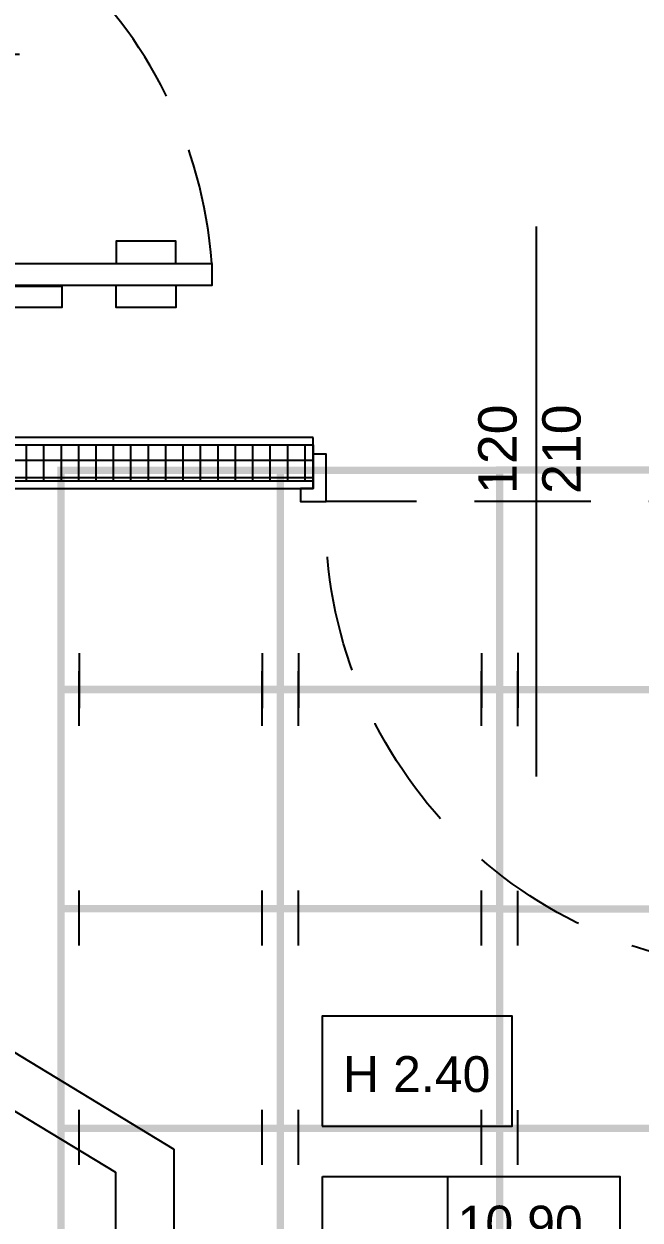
# Model space of a CAD drawing. Header units: millimetres. Extents: x 24747 to 137666, y -34589 to 43444.
# Drawn here: x 111912.2 to 112080.7, y 40584.3 to 40911.4 of the extents above; entities that cross this region are included whole.
import ezdxf

# ---------------------------------------------------------------- set-up
doc = ezdxf.new("R2010")
doc.units = ezdxf.units.MM
doc.header["$LTSCALE"] = 10
for name, pattern in [('ACAD_ISO02W100', [15, 12, -3]), ('CONTINOUS', [0]), ('HIDDEN2', [4.7625, 3.175, -1.5875])]:
    doc.linetypes.add(name, pattern=pattern)
for name, color, linetype in [('MR_MURATURA REI 120', 41, 'Continuous'), ('Pannelli', 7, 'Continuous'), ('X_LINEE SCARICO', 1, 'Continuous'), ('X_MURI', 3, 'Continuous'), ('X_Numerazione camere', 8, 'Continuous'), ('X_quote serramenti interni', 251, 'CONTINOUS'), ('X_Serramenti Int', 1, 'Continuous')]:
    doc.layers.add(name, color=color, linetype=linetype)
doc.styles.add('nomi', font='arial.ttf')

# ---------------------------------------------------------------- blocks, each defined once
blk = doc.blocks.new('porta 120 metallica')
blk.add_line((66, 71.65), (66, -78.72))
at = {"linetype": 'ByBlock'}
for p, q in [((0.09, -10.75), (0.09, -1.73)), ((-4.42, -6.24), (3.42, -6.24))]:
    blk.add_line(p, q, dxfattribs=at)
at = {"color": 5, "linetype": 'HIDDEN2'}
blk.add_line((3.5, -3.53), (123.5, -3.53), dxfattribs=at)
at = {"linetype": 'ByBlock'}
for points in [[(-3.5, 0), (-3.5, -3.53), (3.5, -3.53), (3.5, 9.47), (0, 9.47), (0, 0)], [(123.5, -3.53), (123.5, 9.47), (127, 9.47), (127, 0), (130.5, 0), (130.5, -3.53)], [(8.79, -12.27), (8.79, -131.24), (3.49, -131.24), (3.49, -131.24), (2.79, -131.24), (2.79, -6.24), (3.49, -6.24), (3.49, -12.27)]]:
    blk.add_lwpolyline(points, close=True, dxfattribs=at)
for points in [[(2.8, -121.42), (-3.26, -121.42), (-3.26, -105.12), (2.79, -105.12)], [(8.79, -121.42), (14.85, -121.42), (14.85, -105.12), (8.79, -105.12)]]:
    blk.add_lwpolyline(points, dxfattribs=at)
blk.add_circle((0.09, -6.24), 1.51, dxfattribs=at)
at = {"color": 5, "linetype": 'HIDDEN2'}
blk.add_arc((0.02, -7.99), 123.56, 274.0732, 2.0664, dxfattribs=at)

msp = doc.modelspace()

# ---------------------------------------------------------------- hatches: boundary and pattern name
at = {"layer": 'MR_MURATURA REI 120'}
h = msp.add_hatch(dxfattribs=at)
h.set_pattern_fill('NET', color=256, scale=1.5, style=0)
h.set_pattern_definition([(0, (115618.1726, 10550.2437), (0, 4.7625), []), (90, (115618.1726, 10550.2437), (-4.7625, 3e-16), [])])
edge = h.paths.add_edge_path()
edge.add_line((111884.37262, 40796.30491), (111991.37262, 40796.33794))
edge.add_line((111991.37262, 40796.33794), (111991.37262, 40786.35096))
edge.add_line((111991.37262, 40786.35096), (111884.37262, 40786.35617))
edge.add_line((111884.37262, 40786.35617), (111884.37262, 40796.30491))
edge.add_line((111884.37262, 40796.30491), (111991.37262, 40796.33794))

# ---------------------------------------------------------------- linework, layer by layer
at = {"layer": 'MR_MURATURA REI 120', "elevation": 0}
msp.add_lwpolyline([(111884.37262, 40796.30491), (111991.37262, 40796.33794), (111991.37262, 40786.35096), (111884.37262, 40786.35617), (111884.37262, 40796.30491), (111991.37262, 40796.33794)], dxfattribs=at)
at = {"layer": 'Pannelli', "color": 2}
for p, q in [((111927.36054, 40739.33068), (111927.36054, 40724.33068)), ((111977.36054, 40739.33068), (111977.36054, 40724.33068)), ((111987.36054, 40739.34551), (111987.36054, 40724.34551)), ((112037.36054, 40739.34551), (112037.36054, 40724.34551)), ((112047.36054, 40739.38259), (112047.36054, 40724.38259)), ((111927.36055, 40719.43449), (111927.36055, 40734.43449)), ((111977.36055, 40719.43449), (111977.36055, 40734.43449)), ((111987.36055, 40719.41966), (111987.36055, 40734.41966)), ((112037.36055, 40719.41966), (112037.36055, 40734.41966)), ((112047.36054, 40719.38259), (112047.36054, 40734.38259)), ((111927.36055, 40659.43449), (111927.36055, 40674.43449)), ((111977.36055, 40659.43449), (111977.36055, 40674.43449)), ((111987.36055, 40659.41966), (111987.36055, 40674.41966)), ((112037.36055, 40659.41966), (112037.36055, 40674.41966)), ((112047.36054, 40659.38259), (112047.36054, 40674.38259)), ((111927.36055, 40599.43449), (111927.36055, 40614.43449)), ((111977.36055, 40599.43449), (111977.36055, 40614.43449)), ((111987.36055, 40599.41966), (111987.36055, 40614.41966)), ((112037.36055, 40599.41966), (112037.36055, 40614.41966)), ((112047.36054, 40599.38259), (112047.36054, 40614.38259))]:
    msp.add_line(p, q, dxfattribs=at)
at = {"layer": 'Pannelli', "color": 2, "const_width": 2}
for points in [[(111922.36054, 40729.33068), (111922.36054, 40789.33068), (111982.36054, 40789.33068), (111982.36054, 40729.33068), (111922.36054, 40729.33068)], [(111982.36054, 40729.34551), (111982.36054, 40789.34551), (112042.36054, 40789.34551), (112042.36054, 40729.34551), (111982.36054, 40729.34551)], [(112042.36054, 40729.38259), (112042.36054, 40789.38259), (112102.36054, 40789.38259), (112102.36054, 40729.38259), (112042.36054, 40729.38259)], [(111922.36055, 40729.43449), (111922.36055, 40669.43449), (111982.36055, 40669.43449), (111982.36055, 40729.43449), (111922.36055, 40729.43449)], [(111982.36055, 40729.41966), (111982.36055, 40669.41966), (112042.36055, 40669.41966), (112042.36055, 40729.41966), (111982.36055, 40729.41966)], [(112042.36054, 40729.38259), (112042.36054, 40669.38259), (112102.36054, 40669.38259), (112102.36054, 40729.38259), (112042.36054, 40729.38259)], [(111922.36055, 40669.43449), (111922.36055, 40609.43449), (111982.36055, 40609.43449), (111982.36055, 40669.43449), (111922.36055, 40669.43449)], [(111982.36055, 40669.41966), (111982.36055, 40609.41966), (112042.36055, 40609.41966), (112042.36055, 40669.41966), (111982.36055, 40669.41966)], [(112042.36054, 40669.38259), (112042.36054, 40609.38259), (112102.36054, 40609.38259), (112102.36054, 40669.38259), (112042.36054, 40669.38259)], [(111922.36055, 40609.43449), (111922.36055, 40549.43449), (111982.36055, 40549.43449), (111982.36055, 40609.43449), (111922.36055, 40609.43449)], [(111982.36055, 40609.41966), (111982.36055, 40549.41966), (112042.36055, 40549.41966), (112042.36055, 40609.41966), (111982.36055, 40609.41966)], [(112042.36054, 40609.38259), (112042.36054, 40549.38259), (112102.36054, 40549.38259), (112102.36054, 40609.38259), (112042.36054, 40609.38259)]]:
    msp.add_lwpolyline(points, dxfattribs=at)
at = {"layer": 'X_LINEE SCARICO', "linetype": 'ACAD_ISO02W100', "ltscale": 4}
for p, q in [((111849.05553, 40666.918), (111953.28439, 40603.68596)), ((111849.05553, 40650.918), (111937.28439, 40597.3926)), ((111953.28439, 40603.68596), (111953.28439, 40463.49681)), ((111937.28439, 40597.3926), (111937.28439, 40473.20345)), ((111953.28439, 40597.3926), (111953.28439, 40470.48932))]:
    msp.add_line(p, q, dxfattribs=at)
at = {"layer": 'X_MURI', "ltscale": 30}
for p, q in [((111991.37262, 40798.3274, 0), (111832.35809, 40798.3274, 0)), ((111991.37262, 40784.32093, 0), (111991.37262, 40798.3274, 0)), ((111905.43355, 40784.3274, 0), (111991.37262, 40784.32093, 0)), ((111905.43355, 40784.3274, 0), (111991.37262, 40784.32093, 0))]:
    msp.add_line(p, q, dxfattribs=at)
at = {"layer": 'X_Numerazione camere'}
msp.add_line((112028.09065, 40596.22061), (112028.09065, 40546.67967), dxfattribs=at)
msp.add_line((112028.09065, 40596.22061), (112028.09065, 40546.67967), dxfattribs=at)
for points in [[(111993.77232, 40610.02994), (112045.7391, 40610.02994), (112045.7391, 40640.02994), (111993.77232, 40640.02994)], [(111993.87805, 40596.22061), (112075.25335, 40596.22061), (112075.25335, 40546.67967), (111993.87805, 40546.67967)], [(111993.87805, 40596.22061), (112075.25335, 40596.22061), (112075.25335, 40546.67967), (111993.87805, 40546.67967)]]:
    msp.add_lwpolyline(points, close=True, dxfattribs=at)
at = {"layer": 'X_Serramenti Int', "elevation": 0}
msp.add_lwpolyline([(111859.94223, 40833.89964), (111922.70208, 40833.89964), (111922.70208, 40839.55823), (111859.94223, 40839.55823)], close=True, dxfattribs=at)

# ---------------------------------------------------------------- block references
at = {"layer": 'X_Serramenti Int', "rotation": 90}
msp.add_blockref('porta 120 metallica', (111832.35921, 40837.10564, 0), dxfattribs=at)
at = {"layer": 'X_Serramenti Int', "xscale": -1}
msp.add_blockref('porta 120 metallica', (112118.37262, 40784.32093, 0), dxfattribs=at)

# ---------------------------------------------------------------- texts
at = {"layer": 'X_Numerazione camere', "char_height": 8.1648, "width": 81.6492608, "attachment_point": 6, "rotation": 359.9557626, "style": 'nomi'}
for s, insert in [('{\\H1.2x;H 2.40}', (112039.82053, 40624.15047, 0)), ('{\\H1.2x;10.90}', (112065.08114, 40583.26706, 0))]:
    msp.add_mtext(s, dxfattribs=dict(at, insert=insert))
at = {"layer": 'X_quote serramenti interni', "insert": (112050.55879, 40807.33694, 0), "char_height": 10.5, "width": 105, "attachment_point": 6, "rotation": 90.0479301, "style": 'nomi'}
msp.add_mtext('120\\P210', dxfattribs=at)

doc.saveas('drawing.dxf')
